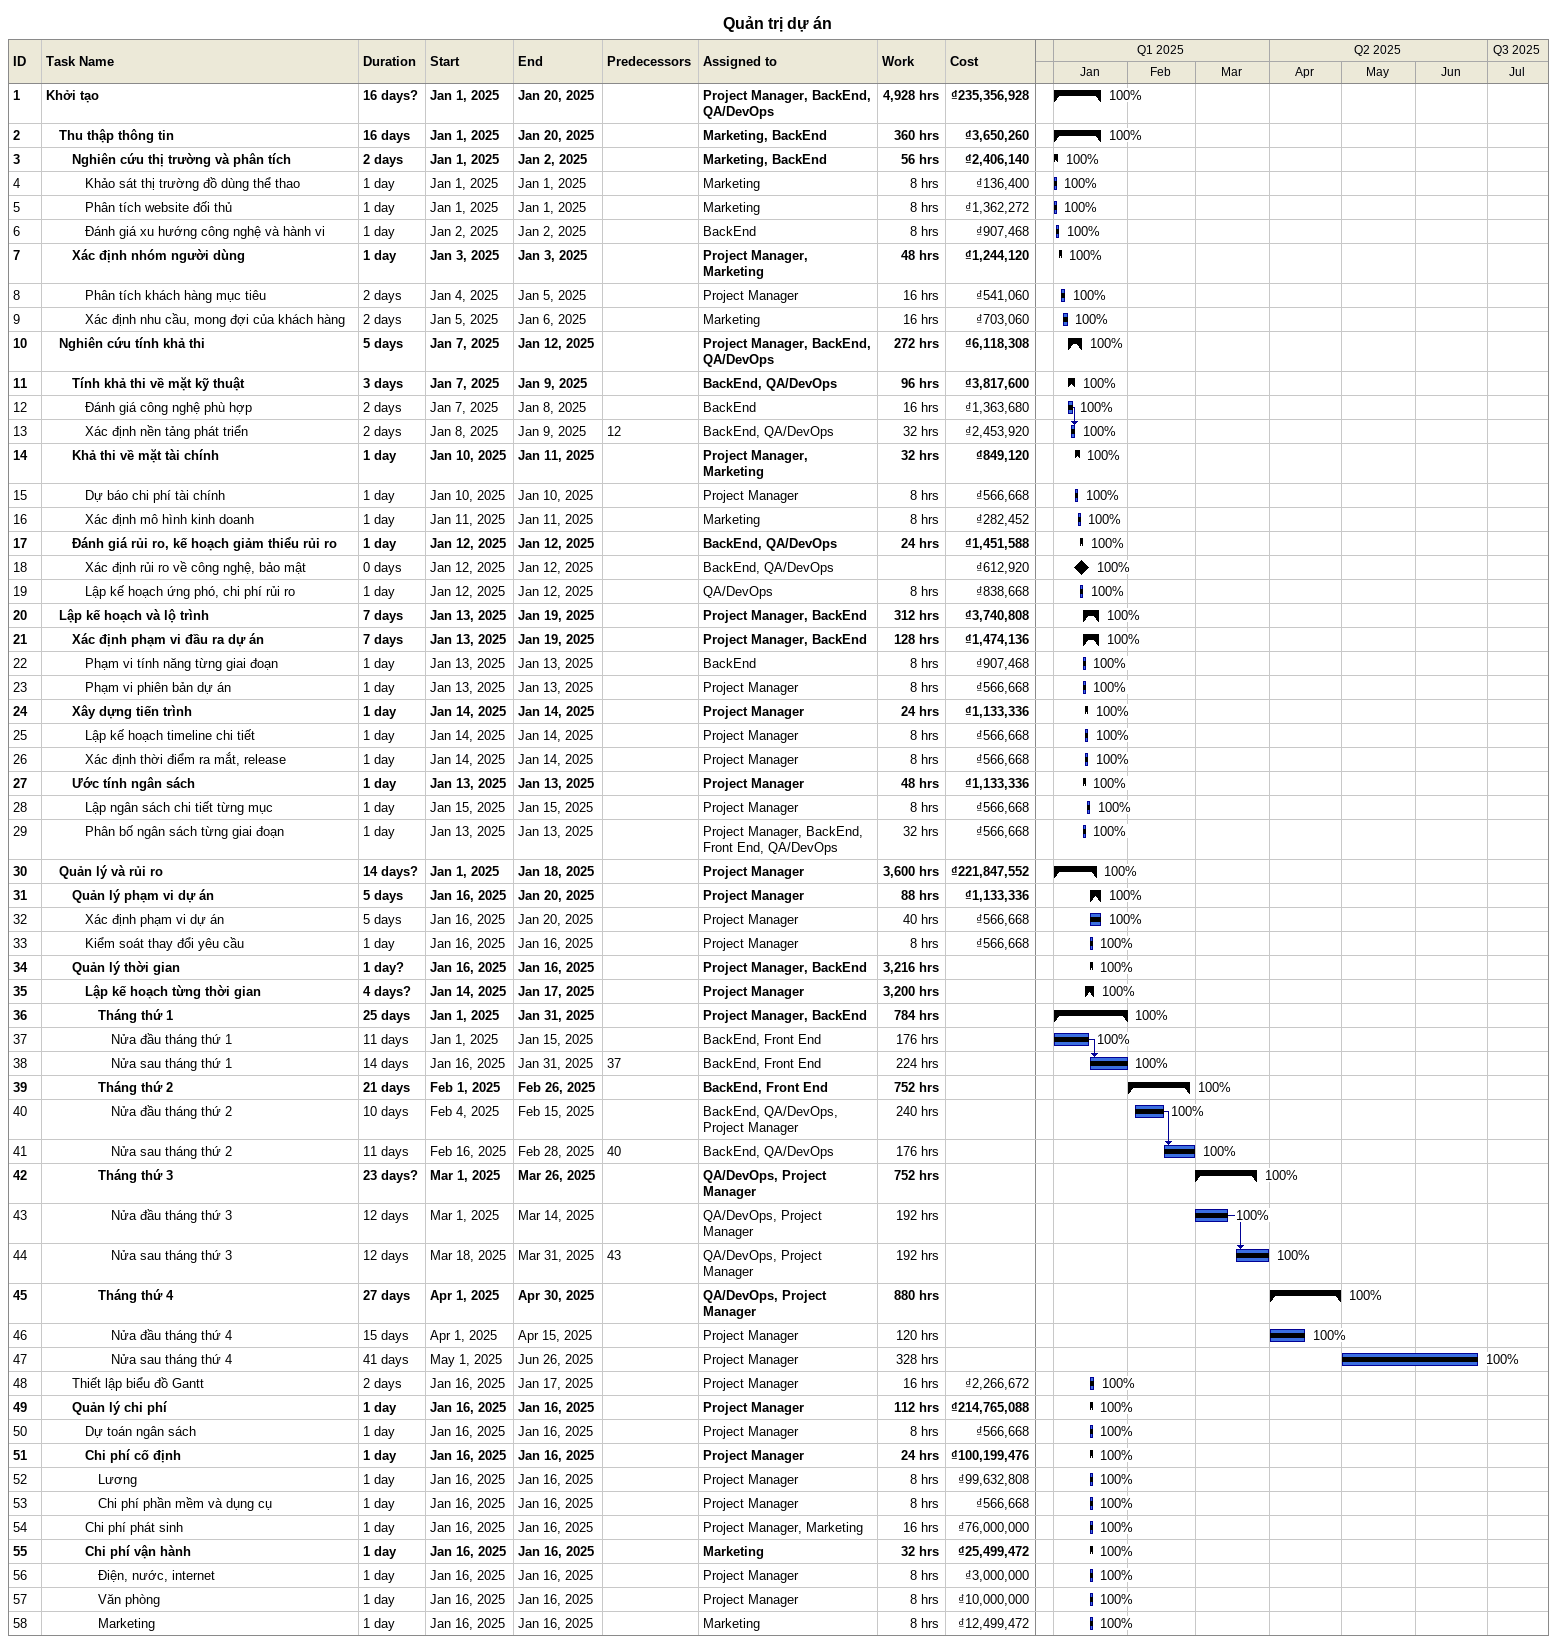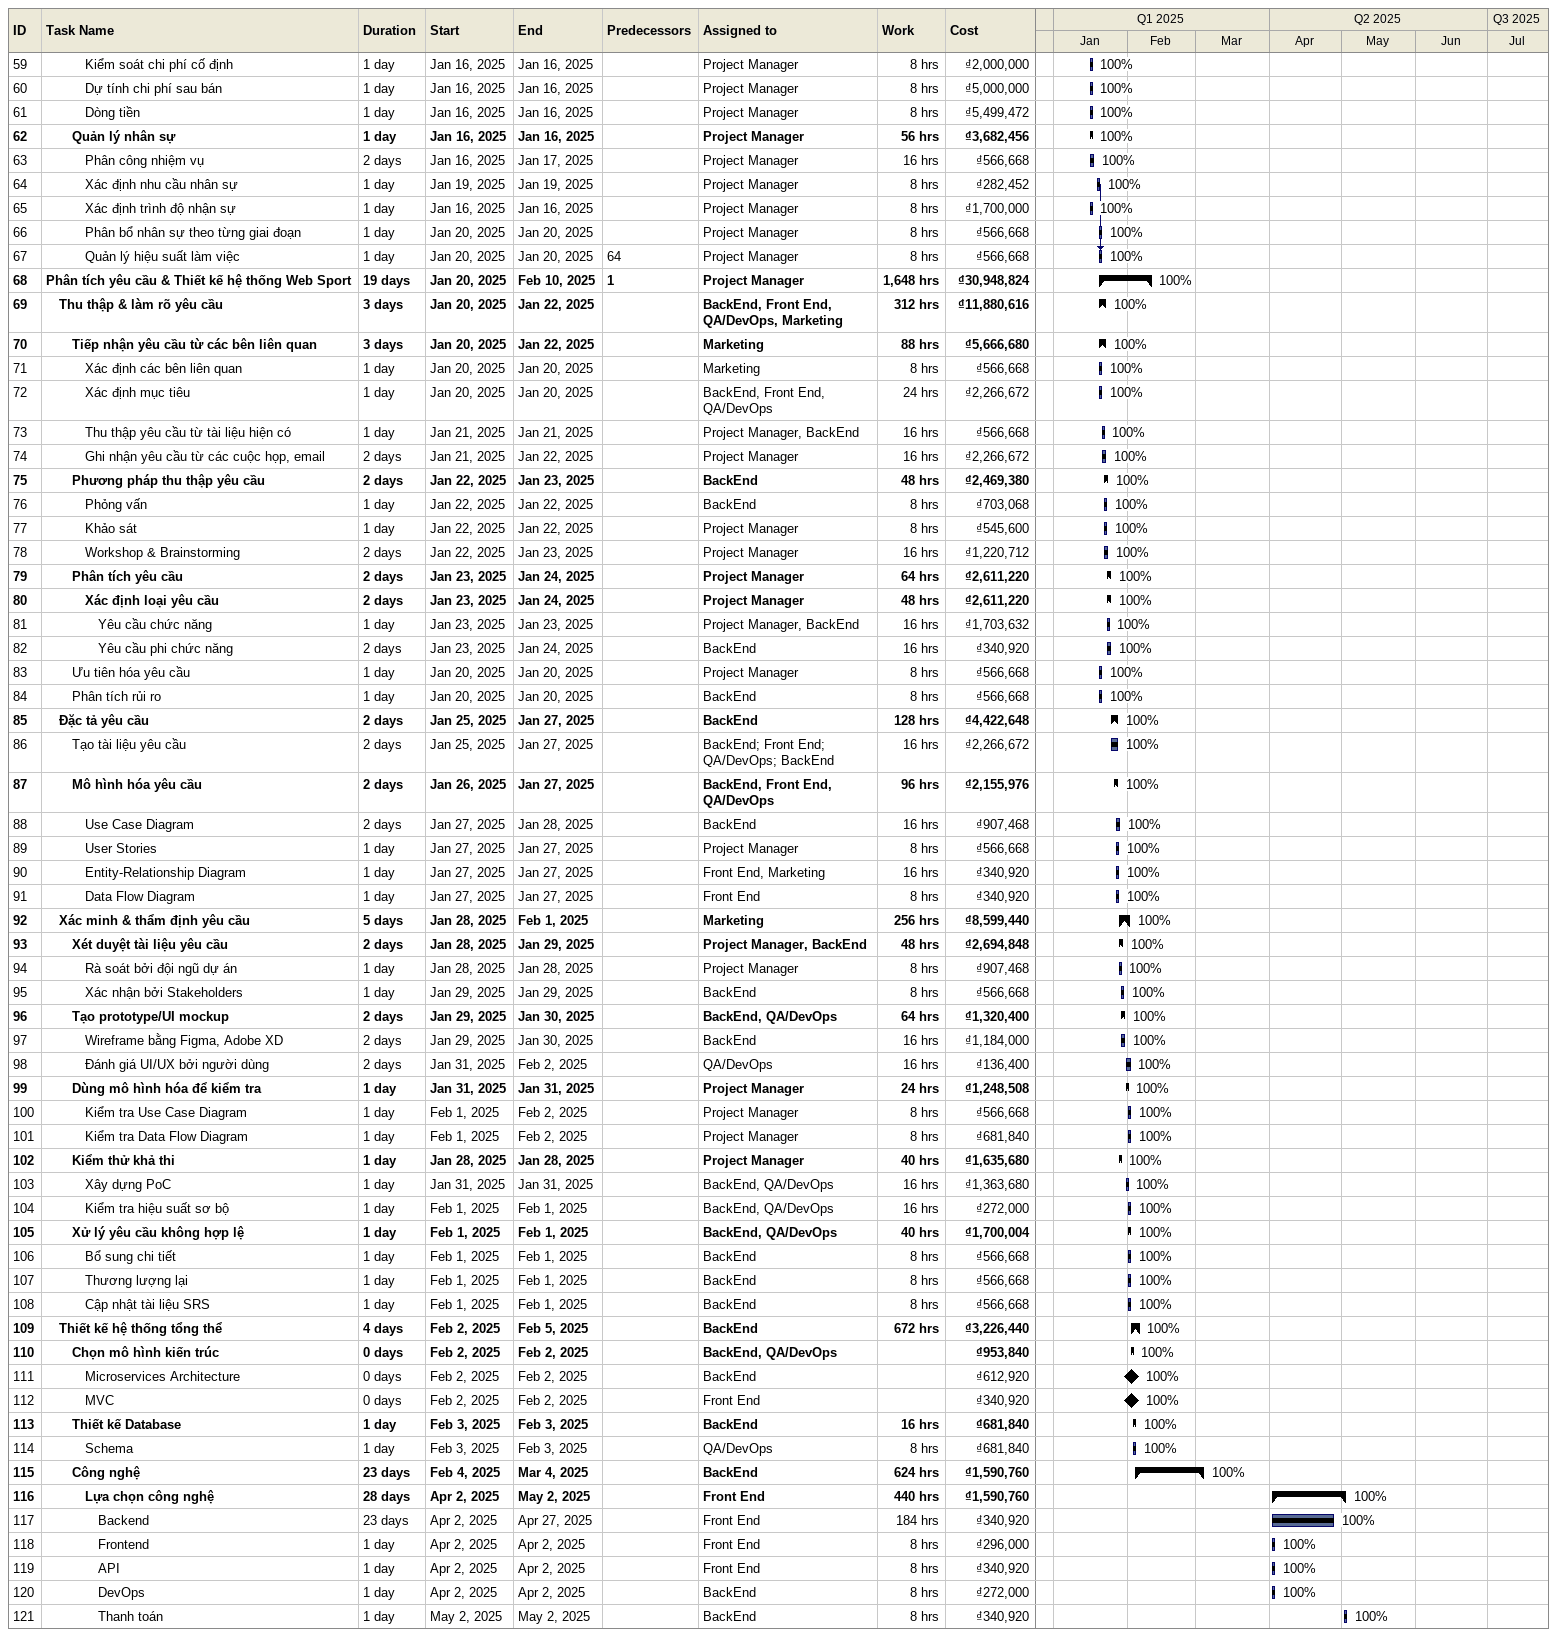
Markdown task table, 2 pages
Quản trị dự án

| ID | Level | Task | Duration | Start | Finish | Predecessors | Resources | % complete | Work (h) | Cost (₫) |
|---|---|---|---|---|---|---|---|---|---|---|
| 1 | 1 | **Khởi tạo** | 16d? | 2025-01-01 | 2025-01-20 |  | Project Manager, BackEnd, QA/DevOps | 100 | 4928 | 235356928 |
| 2 | 2 | **Thu thập thông tin** | 16d | 2025-01-01 | 2025-01-20 |  | Marketing, BackEnd | 100 | 360 | 3650260 |
| 3 | 3 | **Nghiên cứu thị trường và phân tích** | 2d | 2025-01-01 | 2025-01-02 |  | Marketing, BackEnd | 100 | 56 | 2406140 |
| 4 | 4 | Khảo sát thị trường đồ dùng thể thao | 1d | 2025-01-01 | 2025-01-01 |  | Marketing | 100 | 8 | 136400 |
| 5 | 4 | Phân tích website đối thủ | 1d | 2025-01-01 | 2025-01-01 |  | Marketing | 100 | 8 | 1362272 |
| 6 | 4 | Đánh giá xu hướng công nghệ và hành vi | 1d | 2025-01-02 | 2025-01-02 |  | BackEnd | 100 | 8 | 907468 |
| 7 | 3 | **Xác định nhóm người dùng** | 1d | 2025-01-03 | 2025-01-03 |  | Project Manager, Marketing | 100 | 48 | 1244120 |
| 8 | 4 | Phân tích khách hàng mục tiêu | 2d | 2025-01-04 | 2025-01-05 |  | Project Manager | 100 | 16 | 541060 |
| 9 | 4 | Xác định nhu cầu, mong đợi của khách hàng | 2d | 2025-01-05 | 2025-01-06 |  | Marketing | 100 | 16 | 703060 |
| 10 | 2 | **Nghiên cứu tính khả thi** | 5d | 2025-01-07 | 2025-01-12 |  | Project Manager, BackEnd, QA/DevOps | 100 | 272 | 6118308 |
| 11 | 3 | **Tính khả thi về mặt kỹ thuật** | 3d | 2025-01-07 | 2025-01-09 |  | BackEnd, QA/DevOps | 100 | 96 | 3817600 |
| 12 | 4 | Đánh giá công nghệ phù hợp | 2d | 2025-01-07 | 2025-01-08 |  | BackEnd | 100 | 16 | 1363680 |
| 13 | 4 | Xác định nền tảng phát triển | 2d | 2025-01-08 | 2025-01-09 | 12 | BackEnd, QA/DevOps | 100 | 32 | 2453920 |
| 14 | 3 | **Khả thi về mặt tài chính** | 1d | 2025-01-10 | 2025-01-11 |  | Project Manager, Marketing | 100 | 32 | 849120 |
| 15 | 4 | Dự báo chi phí tài chính | 1d | 2025-01-10 | 2025-01-10 |  | Project Manager | 100 | 8 | 566668 |
| 16 | 4 | Xác định mô hình kinh doanh | 1d | 2025-01-11 | 2025-01-11 |  | Marketing | 100 | 8 | 282452 |
| 17 | 3 | **Đánh giá rủi ro, kế hoạch giảm thiểu rủi ro** | 1d | 2025-01-12 | 2025-01-12 |  | BackEnd, QA/DevOps | 100 | 24 | 1451588 |
| 18 | 4 | Xác định rủi ro về công nghệ, bảo mật | 0d | 2025-01-12 | 2025-01-12 |  | BackEnd, QA/DevOps | 100 |  | 612920 |
| 19 | 4 | Lập kế hoạch ứng phó, chi phí rủi ro | 1d | 2025-01-12 | 2025-01-12 |  | QA/DevOps | 100 | 8 | 838668 |
| 20 | 2 | **Lập kế hoạch và lộ trình** | 7d | 2025-01-13 | 2025-01-19 |  | Project Manager, BackEnd | 100 | 312 | 3740808 |
| 21 | 3 | **Xác định phạm vi đầu ra dự án** | 7d | 2025-01-13 | 2025-01-19 |  | Project Manager, BackEnd | 100 | 128 | 1474136 |
| 22 | 4 | Phạm vi tính năng từng giai đoạn | 1d | 2025-01-13 | 2025-01-13 |  | BackEnd | 100 | 8 | 907468 |
| 23 | 4 | Phạm vi phiên bản dự án | 1d | 2025-01-13 | 2025-01-13 |  | Project Manager | 100 | 8 | 566668 |
| 24 | 3 | **Xây dựng tiến trình** | 1d | 2025-01-14 | 2025-01-14 |  | Project Manager | 100 | 24 | 1133336 |
| 25 | 4 | Lập kế hoạch timeline chi tiết | 1d | 2025-01-14 | 2025-01-14 |  | Project Manager | 100 | 8 | 566668 |
| 26 | 4 | Xác định thời điểm ra mắt, release | 1d | 2025-01-14 | 2025-01-14 |  | Project Manager | 100 | 8 | 566668 |
| 27 | 3 | **Ước tính ngân sách** | 1d | 2025-01-13 | 2025-01-13 |  | Project Manager | 100 | 48 | 1133336 |
| 28 | 4 | Lập ngân sách chi tiết từng mục | 1d | 2025-01-15 | 2025-01-15 |  | Project Manager | 100 | 8 | 566668 |
| 29 | 4 | Phân bố ngân sách từng giai đoạn | 1d | 2025-01-13 | 2025-01-13 |  | Project Manager, BackEnd, Front End, QA/DevOps | 100 | 32 | 566668 |
| 30 | 2 | **Quản lý và rủi ro** | 14d? | 2025-01-01 | 2025-01-18 |  | Project Manager | 100 | 3600 | 221847552 |
| 31 | 3 | **Quản lý phạm vi dự án** | 5d | 2025-01-16 | 2025-01-20 |  | Project Manager | 100 | 88 | 1133336 |
| 32 | 4 | Xác định phạm vi dự án | 5d | 2025-01-16 | 2025-01-20 |  | Project Manager | 100 | 40 | 566668 |
| 33 | 4 | Kiểm soát thay đổi yêu cầu | 1d | 2025-01-16 | 2025-01-16 |  | Project Manager | 100 | 8 | 566668 |
| 34 | 3 | **Quản lý thời gian** | 1d? | 2025-01-16 | 2025-01-16 |  | Project Manager, BackEnd | 100 | 3216 |  |
| 35 | 4 | **Lập kế hoạch từng thời gian** | 4d? | 2025-01-14 | 2025-01-17 |  | Project Manager | 100 | 3200 |  |
| 36 | 5 | **Tháng thứ 1** | 25d | 2025-01-01 | 2025-01-31 |  | Project Manager, BackEnd | 100 | 784 |  |
| 37 | 6 | Nửa đầu tháng thứ 1 | 11d | 2025-01-01 | 2025-01-15 |  | BackEnd, Front End | 100 | 176 |  |
| 38 | 6 | Nửa sau tháng thứ 1 | 14d | 2025-01-16 | 2025-01-31 | 37 | BackEnd, Front End | 100 | 224 |  |
| 39 | 5 | **Tháng thứ 2** | 21d | 2025-02-01 | 2025-02-26 |  | BackEnd, Front End | 100 | 752 |  |
| 40 | 6 | Nửa đầu tháng thứ 2 | 10d | 2025-02-04 | 2025-02-15 |  | BackEnd, QA/DevOps, Project Manager | 100 | 240 |  |
| 41 | 6 | Nửa sau tháng thứ 2 | 11d | 2025-02-16 | 2025-02-28 | 40 | BackEnd, QA/DevOps | 100 | 176 |  |
| 42 | 5 | **Tháng thứ 3** | 23d? | 2025-03-01 | 2025-03-26 |  | QA/DevOps, Project Manager | 100 | 752 |  |
| 43 | 6 | Nửa đầu tháng thứ 3 | 12d | 2025-03-01 | 2025-03-14 |  | QA/DevOps, Project Manager | 100 | 192 |  |
| 44 | 6 | Nửa sau tháng thứ 3 | 12d | 2025-03-18 | 2025-03-31 | 43 | QA/DevOps, Project Manager | 100 | 192 |  |
| 45 | 5 | **Tháng thứ 4** | 27d | 2025-04-01 | 2025-04-30 |  | QA/DevOps, Project Manager | 100 | 880 |  |
| 46 | 6 | Nửa đầu tháng thứ 4 | 15d | 2025-04-01 | 2025-04-15 |  | Project Manager | 100 | 120 |  |
| 47 | 6 | Nửa sau tháng thứ 4 | 41d | 2025-05-01 | 2025-06-26 |  | Project Manager | 100 | 328 |  |
| 48 | 3 | Thiết lập biểu đồ Gantt | 2d | 2025-01-16 | 2025-01-17 |  | Project Manager | 100 | 16 | 2266672 |
| 49 | 3 | **Quản lý chi phí** | 1d | 2025-01-16 | 2025-01-16 |  | Project Manager | 100 | 112 | 214765088 |
| 50 | 4 | Dự toán ngân sách | 1d | 2025-01-16 | 2025-01-16 |  | Project Manager | 100 | 8 | 566668 |
| 51 | 4 | **Chi phí cố định** | 1d | 2025-01-16 | 2025-01-16 |  | Project Manager | 100 | 24 | 100199476 |
| 52 | 5 | Lương | 1d | 2025-01-16 | 2025-01-16 |  | Project Manager | 100 | 8 | 99632808 |
| 53 | 5 | Chi phí phần mềm và dụng cụ | 1d | 2025-01-16 | 2025-01-16 |  | Project Manager | 100 | 8 | 566668 |
| 54 | 4 | Chi phí phát sinh | 1d | 2025-01-16 | 2025-01-16 |  | Project Manager, Marketing | 100 | 16 | 76000000 |
| 55 | 4 | **Chi phí vận hành** | 1d | 2025-01-16 | 2025-01-16 |  | Marketing | 100 | 32 | 25499472 |
| 56 | 5 | Điện, nước, internet | 1d | 2025-01-16 | 2025-01-16 |  | Project Manager | 100 | 8 | 3000000 |
| 57 | 5 | Văn phòng | 1d | 2025-01-16 | 2025-01-16 |  | Project Manager | 100 | 8 | 10000000 |
| 58 | 5 | Marketing | 1d | 2025-01-16 | 2025-01-16 |  | Marketing | 100 | 8 | 12499472 |
| 59 | 4 | Kiểm soát chi phí cố định | 1d | 2025-01-16 | 2025-01-16 |  | Project Manager | 100 | 8 | 2000000 |
| 60 | 4 | Dự tính chi phí sau bán | 1d | 2025-01-16 | 2025-01-16 |  | Project Manager | 100 | 8 | 5000000 |
| 61 | 4 | Dòng tiền | 1d | 2025-01-16 | 2025-01-16 |  | Project Manager | 100 | 8 | 5499472 |
| 62 | 3 | **Quản lý nhân sự** | 1d | 2025-01-16 | 2025-01-16 |  | Project Manager | 100 | 56 | 3682456 |
| 63 | 4 | Phân công nhiệm vụ | 2d | 2025-01-16 | 2025-01-17 |  | Project Manager | 100 | 16 | 566668 |
| 64 | 4 | Xác định nhu cầu nhân sự | 1d | 2025-01-19 | 2025-01-19 |  | Project Manager | 100 | 8 | 282452 |
| 65 | 4 | Xác định trình độ nhận sự | 1d | 2025-01-16 | 2025-01-16 |  | Project Manager | 100 | 8 | 1700000 |
| 66 | 4 | Phân bổ nhân sự theo từng giai đoạn | 1d | 2025-01-20 | 2025-01-20 |  | Project Manager | 100 | 8 | 566668 |
| 67 | 4 | Quản lý hiệu suất làm việc | 1d | 2025-01-20 | 2025-01-20 | 64 | Project Manager | 100 | 8 | 566668 |
| 68 | 1 | **Phân tích yêu cầu & Thiết kế hệ thống Web Sport** | 19d | 2025-01-20 | 2025-02-10 | 1 | Project Manager | 100 | 1648 | 30948824 |
| 69 | 2 | **Thu thập & làm rõ yêu cầu** | 3d | 2025-01-20 | 2025-01-22 |  | BackEnd, Front End, QA/DevOps, Marketing | 100 | 312 | 11880616 |
| 70 | 3 | **Tiếp nhận yêu cầu từ các bên liên quan** | 3d | 2025-01-20 | 2025-01-22 |  | Marketing | 100 | 88 | 5666680 |
| 71 | 4 | Xác định các bên liên quan | 1d | 2025-01-20 | 2025-01-20 |  | Marketing | 100 | 8 | 566668 |
| 72 | 4 | Xác định mục tiêu | 1d | 2025-01-20 | 2025-01-20 |  | BackEnd, Front End, QA/DevOps | 100 | 24 | 2266672 |
| 73 | 4 | Thu thập yêu cầu từ tài liệu hiện có | 1d | 2025-01-21 | 2025-01-21 |  | Project Manager, BackEnd | 100 | 16 | 566668 |
| 74 | 4 | Ghi nhận yêu cầu từ các cuộc họp, email | 2d | 2025-01-21 | 2025-01-22 |  | Project Manager | 100 | 16 | 2266672 |
| 75 | 3 | **Phương pháp thu thập yêu cầu** | 2d | 2025-01-22 | 2025-01-23 |  | BackEnd | 100 | 48 | 2469380 |
| 76 | 4 | Phỏng vấn | 1d | 2025-01-22 | 2025-01-22 |  | BackEnd | 100 | 8 | 703068 |
| 77 | 4 | Khảo sát | 1d | 2025-01-22 | 2025-01-22 |  | Project Manager | 100 | 8 | 545600 |
| 78 | 4 | Workshop & Brainstorming | 2d | 2025-01-22 | 2025-01-23 |  | Project Manager | 100 | 16 | 1220712 |
| 79 | 3 | **Phân tích yêu cầu** | 2d | 2025-01-23 | 2025-01-24 |  | Project Manager | 100 | 64 | 2611220 |
| 80 | 4 | **Xác định loại yêu cầu** | 2d | 2025-01-23 | 2025-01-24 |  | Project Manager | 100 | 48 | 2611220 |
| 81 | 5 | Yêu cầu chức năng | 1d | 2025-01-23 | 2025-01-23 |  | Project Manager, BackEnd | 100 | 16 | 1703632 |
| 82 | 5 | Yêu cầu phi chức năng | 2d | 2025-01-23 | 2025-01-24 |  | BackEnd | 100 | 16 | 340920 |
| 83 | 3 | Ưu tiên hóa yêu cầu | 1d | 2025-01-20 | 2025-01-20 |  | Project Manager | 100 | 8 | 566668 |
| 84 | 3 | Phân tích rủi ro | 1d | 2025-01-20 | 2025-01-20 |  | BackEnd | 100 | 8 | 566668 |
| 85 | 2 | **Đặc tả yêu cầu** | 2d | 2025-01-25 | 2025-01-27 |  | BackEnd | 100 | 128 | 4422648 |
| 86 | 3 | Tạo tài liệu yêu cầu | 2d | 2025-01-25 | 2025-01-27 |  | BackEnd; Front End; QA/DevOps; BackEnd | 100 | 16 | 2266672 |
| 87 | 3 | **Mô hình hóa yêu cầu** | 2d | 2025-01-26 | 2025-01-27 |  | BackEnd, Front End, QA/DevOps | 100 | 96 | 2155976 |
| 88 | 4 | Use Case Diagram | 2d | 2025-01-27 | 2025-01-28 |  | BackEnd | 100 | 16 | 907468 |
| 89 | 4 | User Stories | 1d | 2025-01-27 | 2025-01-27 |  | Project Manager | 100 | 8 | 566668 |
| 90 | 4 | Entity-Relationship Diagram | 1d | 2025-01-27 | 2025-01-27 |  | Front End, Marketing | 100 | 16 | 340920 |
| 91 | 4 | Data Flow Diagram | 1d | 2025-01-27 | 2025-01-27 |  | Front End | 100 | 8 | 340920 |
| 92 | 2 | **Xác minh & thẩm định yêu cầu** | 5d | 2025-01-28 | 2025-02-01 |  | Marketing | 100 | 256 | 8599440 |
| 93 | 3 | **Xét duyệt tài liệu yêu cầu** | 2d | 2025-01-28 | 2025-01-29 |  | Project Manager, BackEnd | 100 | 48 | 2694848 |
| 94 | 4 | Rà soát bởi đội ngũ dự án | 1d | 2025-01-28 | 2025-01-28 |  | Project Manager | 100 | 8 | 907468 |
| 95 | 4 | Xác nhận bởi Stakeholders | 1d | 2025-01-29 | 2025-01-29 |  | BackEnd | 100 | 8 | 566668 |
| 96 | 3 | **Tạo prototype/UI mockup** | 2d | 2025-01-29 | 2025-01-30 |  | BackEnd, QA/DevOps | 100 | 64 | 1320400 |
| 97 | 4 | Wireframe bằng Figma, Adobe XD | 2d | 2025-01-29 | 2025-01-30 |  | BackEnd | 100 | 16 | 1184000 |
| 98 | 4 | Đánh giá UI/UX bởi người dùng | 2d | 2025-01-31 | 2025-02-02 |  | QA/DevOps | 100 | 16 | 136400 |
| 99 | 3 | **Dùng mô hình hóa để kiểm tra** | 1d | 2025-01-31 | 2025-01-31 |  | Project Manager | 100 | 24 | 1248508 |
| 100 | 4 | Kiểm tra Use Case Diagram | 1d | 2025-02-01 | 2025-02-02 |  | Project Manager | 100 | 8 | 566668 |
| 101 | 4 | Kiểm tra Data Flow Diagram | 1d | 2025-02-01 | 2025-02-02 |  | Project Manager | 100 | 8 | 681840 |
| 102 | 3 | **Kiểm thử khả thi** | 1d | 2025-01-28 | 2025-01-28 |  | Project Manager | 100 | 40 | 1635680 |
| 103 | 4 | Xây dựng PoC | 1d | 2025-01-31 | 2025-01-31 |  | BackEnd, QA/DevOps | 100 | 16 | 1363680 |
| 104 | 4 | Kiểm tra hiệu suất sơ bộ | 1d | 2025-02-01 | 2025-02-01 |  | BackEnd, QA/DevOps | 100 | 16 | 272000 |
| 105 | 3 | **Xử lý yêu cầu không hợp lệ** | 1d | 2025-02-01 | 2025-02-01 |  | BackEnd, QA/DevOps | 100 | 40 | 1700004 |
| 106 | 4 | Bổ sung chi tiết | 1d | 2025-02-01 | 2025-02-01 |  | BackEnd | 100 | 8 | 566668 |
| 107 | 4 | Thương lượng lại | 1d | 2025-02-01 | 2025-02-01 |  | BackEnd | 100 | 8 | 566668 |
| 108 | 4 | Cập nhật tài liệu SRS | 1d | 2025-02-01 | 2025-02-01 |  | BackEnd | 100 | 8 | 566668 |
| 109 | 2 | **Thiết kế hệ thống tổng thể** | 4d | 2025-02-02 | 2025-02-05 |  | BackEnd | 100 | 672 | 3226440 |
| 110 | 3 | **Chọn mô hình kiến trúc** | 0d | 2025-02-02 | 2025-02-02 |  | BackEnd, QA/DevOps | 100 |  | 953840 |
| 111 | 4 | Microservices Architecture | 0d | 2025-02-02 | 2025-02-02 |  | BackEnd | 100 |  | 612920 |
| 112 | 4 | MVC | 0d | 2025-02-02 | 2025-02-02 |  | Front End | 100 |  | 340920 |
| 113 | 3 | **Thiết kế Database** | 1d | 2025-02-03 | 2025-02-03 |  | BackEnd | 100 | 16 | 681840 |
| 114 | 4 | Schema | 1d | 2025-02-03 | 2025-02-03 |  | QA/DevOps | 100 | 8 | 681840 |
| 115 | 3 | **Công nghệ** | 23d | 2025-02-04 | 2025-03-04 |  | BackEnd | 100 | 624 | 1590760 |
| 116 | 4 | **Lựa chọn công nghệ** | 28d | 2025-04-02 | 2025-05-02 |  | Front End | 100 | 440 | 1590760 |
| 117 | 5 | Backend | 23d | 2025-04-02 | 2025-04-27 |  | Front End | 100 | 184 | 340920 |
| 118 | 5 | Frontend | 1d | 2025-04-02 | 2025-04-02 |  | Front End | 100 | 8 | 296000 |
| 119 | 5 | API | 1d | 2025-04-02 | 2025-04-02 |  | Front End | 100 | 8 | 340920 |
| 120 | 5 | DevOps | 1d | 2025-04-02 | 2025-04-02 |  | BackEnd | 100 | 8 | 272000 |
| 121 | 5 | Thanh toán | 1d | 2025-05-02 | 2025-05-02 |  | BackEnd | 100 | 8 | 340920 |
